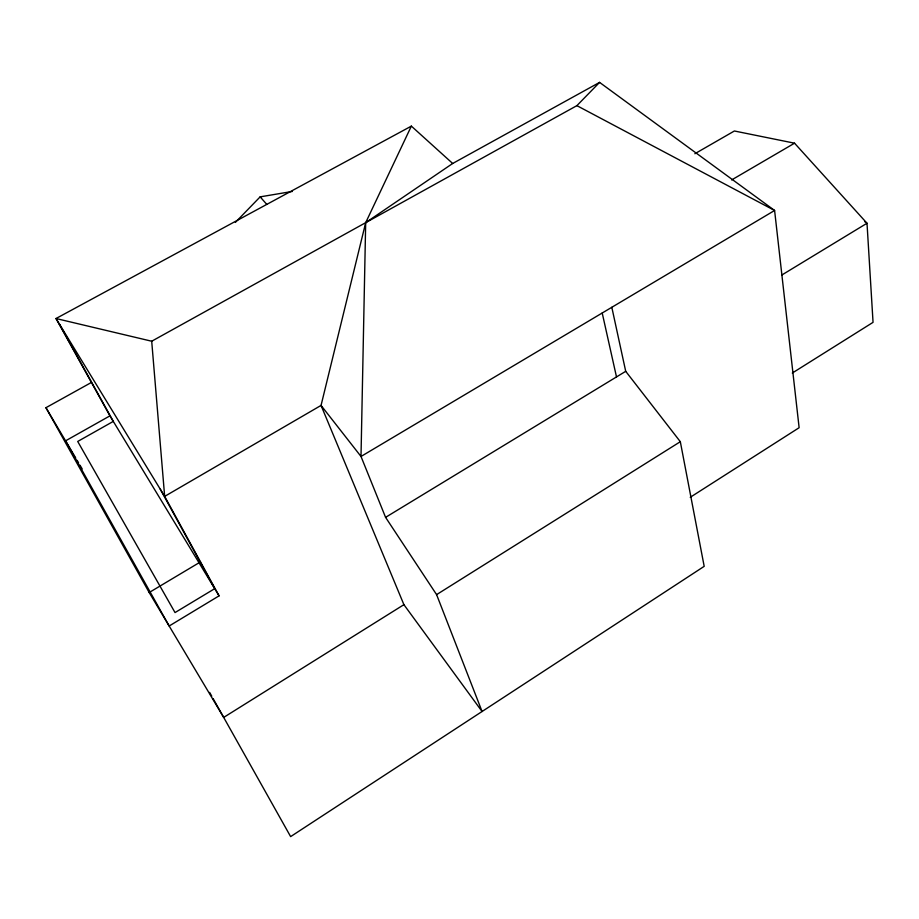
<?xml version="1.0" encoding="UTF-8"?>
<svg xmlns="http://www.w3.org/2000/svg" width="919" height="919" viewBox="0 0 919 919"><rect width="100%" height="100%" fill="white"/><g stroke="black" fill="none" stroke-linecap="round" stroke-linejoin="round"><path stroke-width="1.38" d="M690.249 497.294L799.128 427.714L774.602 210.474L599.579 82.388L452.688 163.479L411.356 126.121L365.682 222.662L321.053 405.417L403.912 604.668L482.073 711.501L436.594 594.627L385.578 517.351L361.006 456.467L321.053 405.417L164.662 496.386L219.078 595.845L169.165 626.011L65.571 440.833L109.935 415.859L219.078 595.845M235.367 222.409L260.146 196.861L292.368 191.439M109.935 415.859L56.013 318.525L151.704 341.225L576.891 105.639L599.579 82.388M452.688 163.479L365.682 222.662L361.006 456.467L774.602 210.474L576.891 105.639M436.594 594.627L680.324 441.706L625.713 371.322L611.813 307.291M792.293 373.045L873.05 322.351L867.008 223.248L794.544 143.192L734.384 130.992L694.856 153.737M403.912 604.668L223.685 717.417L149.188 592.514L45.95 407.691L91.429 382.442M781.885 274.988L867.008 223.248L864.653 221.605M385.578 517.351L625.713 371.322M149.188 592.514L200.503 561.9M731.616 179.952L794.544 143.192M411.356 126.121L56.013 318.525L164.662 496.386L151.704 341.225M260.146 196.861L266.786 204.386M45.95 407.691L75.68 457.915M77.127 460.35L78.563 462.785M80.01 465.232L82.182 468.897M209.635 692.409L211.749 696.154M213.151 698.658L290.634 836.612L704.184 566.345L680.324 441.706M59.333 323.947L113.301 421.396L77.713 441.465L175.035 612.571L214.724 588.654L160.285 489.218M602.209 313.011L616.5 376.928"/></g></svg>
